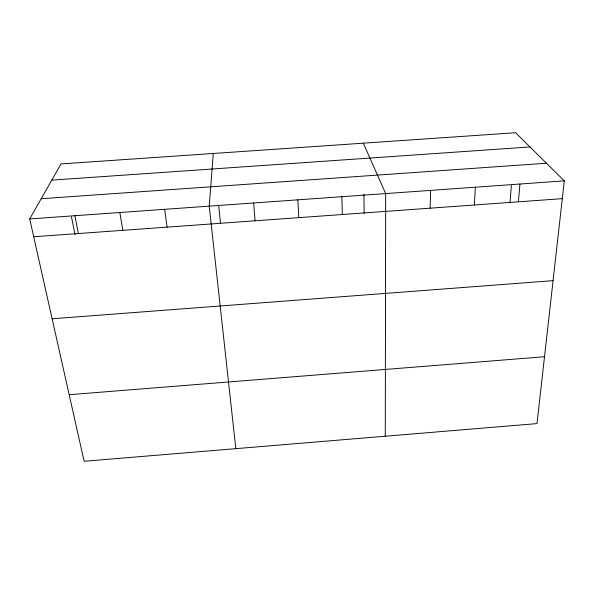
<?xml version="1.0" encoding="UTF-8"?>
<svg xmlns="http://www.w3.org/2000/svg" width="594" height="594" viewBox="0 0 594 594"><rect width="100%" height="100%" fill="white"/><g stroke="black" fill="none" stroke-linecap="round" stroke-linejoin="round"><path stroke-width="0.89" d="M385.276 436.219L385.677 193.585L363.313 143.184M430.101 208.182L430.628 190.384M474.361 204.989L475.386 187.192M213.283 153.482L209.237 206.148L235.818 448.656M510.001 202.836L511.382 185.528M518.428 201.819L519.943 184.021M564.3 180.866L536.991 423.604L84.133 461.271L29.7 218.926L61.019 163.929L515.599 132.729L564.3 180.866L29.7 218.926M69.186 394.706L544.512 356.734M52.131 318.778L553.073 280.643M33.702 236.754L562.295 198.656M41.201 198.723L546.458 163.224M51.789 180.138L529.989 146.956M71.488 216.869L75.007 234.66M74.881 215.711L78.363 233.539M119.862 212.511L122.832 230.331M164.649 209.318L167.107 227.138M218.763 206.378L220.56 223.7M253.638 202.985L255.086 220.797M297.839 199.836L298.789 217.649M341.854 196.703L342.315 214.508M363.922 194.216L364.152 213.35"/></g></svg>
